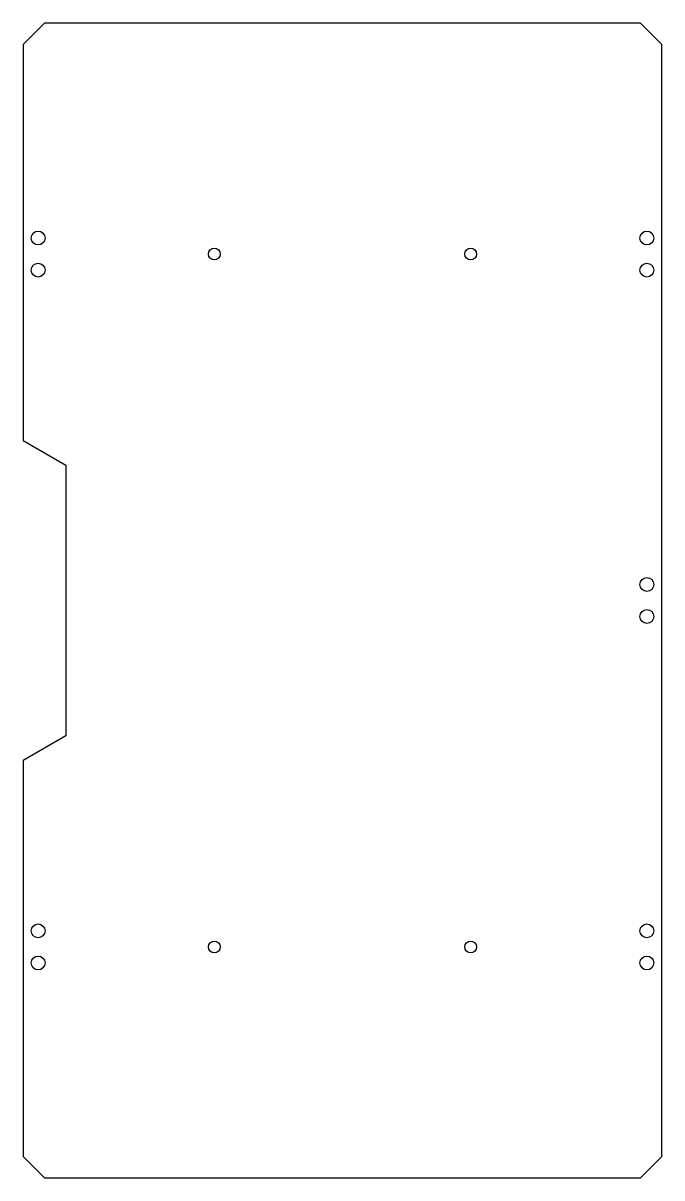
# Model space of a CAD drawing. Header units: millimetres. Extents: x -150 to 150, y -271 to 270.
import ezdxf

# ---------------------------------------------------------------- set-up
doc = ezdxf.new("R2010")
doc.units = ezdxf.units.MM

msp = doc.modelspace()

# ---------------------------------------------------------------- linework, layer by layer
msp.add_lwpolyline([(-149.5, 75), (-129.5, 63.45), (-129.5, -63.45), (-149.5, -75), (-149.5, -260.5), (-139.5, -270.5), (139.5, -270.5), (149.5, -260.5), (149.5, 260.5), (139.5, 270.5), (-139.5, 270.5), (-149.5, 260.5)], close=True)
for centre, radius in [((-142.5, 169.8), 3.25), ((142.5, 169.8), 3.25), ((-60, 162.3), 2.75), ((60, 162.3), 2.75), ((-142.5, 154.8), 3.25), ((142.5, 154.8), 3.25), ((142.5, 7.5), 3.25), ((142.5, -7.5), 3.25), ((-142.5, -154.8), 3.25), ((142.5, -154.8), 3.25), ((-60, -162.3), 2.75), ((60, -162.3), 2.75), ((-142.5, -169.8), 3.25), ((142.5, -169.8), 3.25)]:
    msp.add_circle(centre, radius)

doc.saveas('drawing.dxf')
